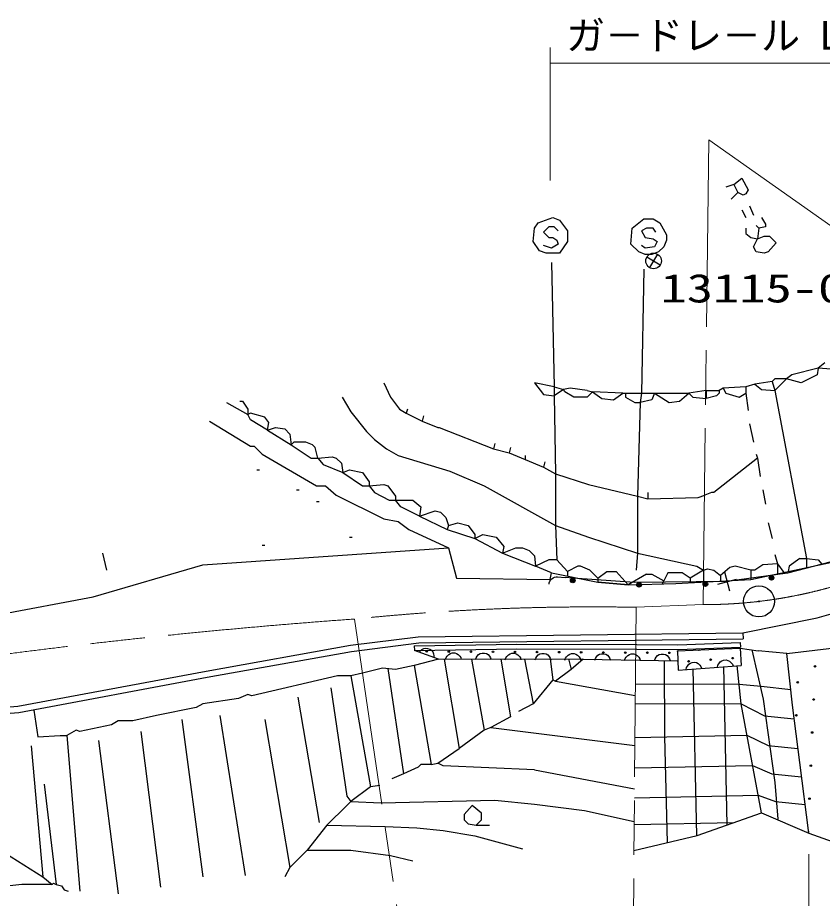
# Model space of a CAD drawing. Units: millimetres, scale not verified. Extents: x 2108 to 642108, y -210131 to 149869.
# Drawn here: x 384094 to 435679, y 31540 to 88003 of the extents above; entities that cross this region are included whole.
import ezdxf
from ezdxf.enums import TextEntityAlignment as Align

# ---------------------------------------------------------------- set-up
doc = ezdxf.new("R2010")
doc.units = ezdxf.units.MM
doc.header["$LTSCALE"] = 1000
doc.linetypes.add('CHAIN', pattern=[18.5, 12, -1.5, 3.5, -1.5])
for name, color, linetype, lineweight in [('M-BGD', 7, 'Continuous', 25), ('M-BMK', 2, 'CHAIN', 13), ('M-BMK-HTXT', 7, 'Continuous', 13), ('M-BMK-SRVR', 3, 'Continuous', 25)]:
    doc.layers.add(name, color=color, linetype=linetype, lineweight=lineweight)
doc.styles.add('ＭＳ ゴシック', font='')
doc.styles.get('ＭＳ ゴシック').set_extended_font_data('MS Gothic')

# ---------------------------------------------------------------- blocks, each defined once
blk = doc.blocks.new('BUHIN1')
at = {"color": 3, "linetype": 'Continuous', "lineweight": 25}
for radius in [995, 30]:
    blk.add_circle((0, 0), radius, dxfattribs=at)
blk = doc.blocks.new('BUHIN3')
at = {"color": 7, "linetype": 'Continuous', "lineweight": 25}
for points in [[(-431, 253), (0, 0), (430, -249)], [(253, 431), (0, 0), (-251, -431)]]:
    blk.add_lwpolyline(points, dxfattribs=at)
blk.add_circle((0, 0), 500, dxfattribs=at)
blk = doc.blocks.new('plus')
at = {"color": 0, "linetype": 'Continuous', "lineweight": -2}
for p, q in [((0, -1.25), (0, 1.25)), ((-1.25, 0), (1.25, 0))]:
    blk.add_line(p, q, dxfattribs=at)
blk = doc.blocks.new('BUHIN10')
at = {"color": 7, "linetype": 'Continuous', "lineweight": 25}
for radius in [149, 132, 115, 96.8, 79.5, 58.5, 40.5, 23.2, 4.5]:
    blk.add_circle((1, -149), radius, dxfattribs=at)
blk = doc.blocks.new('BUHIN15')
at = {"color": 7, "linetype": 'Continuous', "lineweight": 25}
blk.add_lwpolyline([(-499, -37), (-467, 81), (-415, 182), (-328, 299), (-223, 367), (-108, 411), (47, 422), (166, 396), (280, 344), (386, 242), (453, 149), (499, 37)], dxfattribs=at)
blk = doc.blocks.new('BUHIN16')
at = {"color": 7, "linetype": 'Continuous', "lineweight": 25}
blk.add_lwpolyline([(-500, 3), (-459, 118), (-399, 215), (-303, 324), (-193, 384), (-75, 418), (80, 417), (197, 381), (307, 321), (404, 210), (463, 112), (500, -3)], dxfattribs=at)

msp = doc.modelspace()

# ---------------------------------------------------------------- linework, layer by layer
at = {"layer": 'M-BGD'}
for p, q in [((430000, 77296), (430508, 77719)), ((430508, 77719), (430932, 76957)), ((430000, 77296), (429492, 77126)), ((430000, 77296), (430254, 76788)), ((430932, 76957), (430762, 76703)), ((430254, 76788), (429831, 76364)), ((430593, 76618), (430254, 76788)), ((430762, 76703), (430593, 76618)), ((430508, 75687), (430762, 75179)), ((431016, 75941), (431270, 75348)), ((417470, 74840), (418401, 75179)), ((418401, 75179), (418824, 75010)), ((431778, 75179), (432032, 74756)), ((417216, 74502), (417470, 74840)), ((418147, 74586), (417808, 74248)), ((418486, 74586), (418147, 74586)), ((418740, 74332), (418486, 74586)), ((418824, 75010), (419332, 74332)), ((423481, 74502), (424243, 75094)), ((424243, 75094), (424836, 75094)), ((424836, 75094), (425259, 74840)), ((425259, 74840), (425682, 74078)), ((431440, 74671), (431609, 74502)), ((432032, 74586), (431609, 74502)), ((432032, 74756), (432032, 74586)), ((417131, 73655), (417216, 74502)), ((417808, 74248), (418147, 73909)), ((419332, 74332), (419332, 73655)), ((423396, 73486), (423481, 74502)), ((424412, 74502), (424074, 74332)), ((424074, 74332), (424328, 73909)), ((424836, 74502), (424412, 74502)), ((425005, 74248), (424836, 74502)), ((425682, 74078), (425682, 73740)), ((430762, 74502), (430762, 74163)), ((430762, 74163), (431101, 73909)), ((431609, 74502), (431524, 73824)), ((431524, 73824), (431948, 73994)), ((431948, 73994), (432286, 73994)), ((432286, 73994), (432710, 73570)), ((417554, 73062), (417131, 73655)), ((418147, 73909), (418401, 73909)), ((418740, 73486), (418316, 73232)), ((418401, 73909), (418655, 73740)), ((418655, 73740), (418740, 73486)), ((419332, 73655), (418824, 72893)), ((423904, 72978), (423396, 73486)), ((424328, 73909), (424836, 73824)), ((424836, 73824), (425090, 73655)), ((425090, 73655), (424920, 73316)), ((425682, 73740), (425513, 73316)), ((431101, 73909), (431524, 73824)), ((431270, 73316), (431524, 73824)), ((432710, 73570), (432202, 72978)), ((417978, 72893), (417554, 73062)), ((418316, 73232), (417808, 73401)), ((418824, 72893), (417978, 72893)), ((424328, 72808), (423904, 72978)), ((424328, 73232), (424074, 73401)), ((424920, 73316), (424328, 73232)), ((425174, 72978), (424751, 72808)), ((425513, 73316), (425174, 72978)), ((431440, 72978), (431270, 73316)), ((431948, 72893), (431440, 72978)), ((432202, 72978), (431948, 72893)), ((418316, 72300), (418486, 64342)), ((424751, 72808), (424328, 72808)), ((424243, 71877), (424074, 63918)), ((435419, 65527), (433726, 65104)), ((435419, 65527), (435334, 65104)), ((435842, 65866), (435419, 65527)), ((436520, 65442), (435419, 65527)), ((433726, 65104), (433387, 64850)), ((435334, 65104), (434318, 64596)), ((407564, 64596), (407987, 63664)), ((418486, 64342), (417216, 64596)), ((417216, 64596), (417808, 63834)), ((431355, 64511), (430762, 64342)), ((432456, 64680), (431355, 64511)), ((431355, 64511), (431778, 64172)), ((432625, 64850), (432456, 64680)), ((432456, 64680), (432625, 64088)), ((433387, 64850), (432625, 64850)), ((433387, 64850), (432625, 64088)), ((434318, 64596), (433387, 64850)), ((417808, 63834), (418486, 63749)), ((418486, 64342), (419078, 64172)), ((418486, 64342), (418486, 63749)), ((419078, 64172), (418486, 63749)), ((419502, 64257), (419078, 64172)), ((419163, 64003), (419078, 64172)), ((419756, 63664), (419163, 64003)), ((420602, 64088), (419502, 64257)), ((420602, 64088), (420941, 64003)), ((420941, 64003), (420602, 63664)), ((422888, 63918), (420941, 64003)), ((420941, 64003), (421534, 63580)), ((422296, 63495), (422888, 63918)), ((422888, 63918), (423058, 63918)), ((423058, 63918), (424074, 63918)), ((423058, 63918), (423058, 63664)), ((424074, 63918), (423989, 63326)), ((424074, 63918), (424920, 63918)), ((424920, 63918), (424751, 63495)), ((424920, 63918), (427122, 63918)), ((424920, 63918), (425852, 63326)), ((426529, 63410), (427122, 63918)), ((428222, 64088), (427122, 63918)), ((427122, 63918), (427376, 63664)), ((428222, 64088), (429069, 64088)), ((428222, 64088), (428222, 63580)), ((429069, 63918), (428900, 63749)), ((429323, 64257), (429069, 64088)), ((429069, 64088), (429069, 63918)), ((430762, 64342), (429323, 64257)), ((429323, 64257), (429492, 63918)), ((429492, 63918), (430339, 63664)), ((430339, 63664), (430762, 63918)), ((430762, 64342), (430762, 63918)), ((430762, 63918), (430932, 62818)), ((431778, 64172), (432625, 64088)), ((432625, 64088), (434657, 53335)), ((397488, 63326), (398843, 62564)), ((398335, 63410), (398504, 63410)), ((398504, 63410), (398843, 62902)), ((404889, 63681), (405447, 62733)), ((407987, 63664), (408580, 62902)), ((418486, 63749), (418570, 58754)), ((420602, 63664), (419756, 63664)), ((421534, 63580), (422296, 63495)), ((423058, 63664), (423650, 63326)), ((423650, 63326), (423989, 63326)), ((423989, 63326), (423820, 57314)), ((424751, 63495), (423989, 63326)), ((425852, 63326), (426529, 63410)), ((427376, 63664), (428222, 63580)), ((428900, 63749), (428222, 63580)), ((398843, 62902), (398843, 62564)), ((405447, 62733), (406463, 61463)), ((408580, 62902), (409003, 62648)), ((409088, 62902), (409003, 62648)), ((396388, 62140), (399012, 60532)), ((399012, 62648), (398843, 62564)), ((399012, 62225), (398843, 62564)), ((399944, 62394), (399012, 62648)), ((400113, 61548), (399012, 62225)), ((400198, 62056), (399944, 62394)), ((409003, 62648), (410019, 62140)), ((410104, 62479), (410019, 62140)), ((410019, 62140), (411035, 61717)), ((400113, 61548), (400198, 62056)), ((400113, 61548), (400621, 61717)), ((400113, 61548), (401637, 60616)), ((400621, 61717), (401214, 61632)), ((401214, 61632), (401552, 61294)), ((411035, 61717), (411120, 61717)), ((411120, 61717), (414591, 60362)), ((431016, 61971), (431270, 60786)), ((401552, 61294), (401637, 60616)), ((406463, 61463), (406971, 60955)), ((399012, 60532), (399266, 60532)), ((399266, 60532), (399774, 60024)), ((401806, 60786), (401637, 60616)), ((401637, 60616), (402907, 59770)), ((402568, 60786), (401806, 60786)), ((402992, 60616), (402568, 60786)), ((403161, 60447), (402992, 60616)), ((403330, 59770), (403161, 60447)), ((406971, 60955), (407733, 60362)), ((414676, 60701), (414591, 60362)), ((415692, 60447), (415607, 60108)), ((399774, 60024), (403246, 57992)), ((403330, 59770), (404262, 59854)), ((404262, 59854), (404516, 59770)), ((407733, 60362), (408495, 59939)), ((408495, 59939), (411797, 58923)), ((414591, 60362), (415607, 60108)), ((415607, 60108), (416623, 59685)), ((416623, 59939), (416623, 59685)), ((431440, 60024), (431524, 59770)), ((402907, 59770), (403330, 59770)), ((403330, 59770), (403669, 59346)), ((403669, 59346), (404939, 58838)), ((404516, 59770), (404854, 59431)), ((404854, 59431), (404939, 58838)), ((416623, 59685), (417808, 59177)), ((417893, 59516), (417808, 59177)), ((431524, 59770), (428730, 57568)), ((431524, 59770), (431694, 58584)), ((399436, 59008), (399605, 59008)), ((404939, 58838), (405362, 59008)), ((404939, 58838), (406209, 57992)), ((405362, 59008), (406209, 58838)), ((406209, 58838), (406632, 58246)), ((411797, 58923), (413998, 57992)), ((417808, 59177), (418570, 58754)), ((418570, 58754), (420687, 58076)), ((418570, 58754), (418570, 55452)), ((406632, 58246), (406632, 57992)), ((401976, 57738), (402145, 57738)), ((403246, 57992), (403838, 57992)), ((403838, 57992), (404516, 57399)), ((406209, 57992), (406632, 57992)), ((406632, 57992), (407564, 58076)), ((406632, 57992), (406971, 57568)), ((407564, 58076), (407818, 57992)), ((407818, 57992), (408326, 57314)), ((413998, 57992), (418570, 55452)), ((420687, 58076), (423820, 57314)), ((431863, 57738), (432032, 56806)), ((404516, 57399), (407564, 55875)), ((406971, 57568), (407902, 57060)), ((407902, 57060), (408326, 57060)), ((408326, 57314), (408326, 57060)), ((408326, 57060), (409426, 57060)), ((408664, 56637), (408326, 57060)), ((409426, 57060), (409934, 56637)), ((423820, 57314), (424497, 57145)), ((423820, 57314), (423820, 53674)), ((424497, 57568), (424497, 57145)), ((424497, 57145), (427714, 57230)), ((427714, 57230), (428138, 57399)), ((428561, 57568), (428138, 57399)), ((428730, 57568), (428561, 57568)), ((403246, 56976), (403415, 56976)), ((409850, 56044), (408664, 56637)), ((409934, 56637), (409850, 56044)), ((409850, 56044), (410866, 56383)), ((409850, 56044), (411628, 55198)), ((410866, 56383), (411204, 56298)), ((411204, 56298), (411543, 55960)), ((411543, 55960), (411712, 55452)), ((407564, 55875), (408495, 55706)), ((408495, 55706), (409172, 55198)), ((411712, 55452), (411628, 55198)), ((411712, 55452), (412305, 55621)), ((412305, 55621), (412982, 55452)), ((412982, 55452), (413406, 54859)), ((418570, 55452), (420687, 54690)), ((418570, 55452), (418655, 53250)), ((432202, 55621), (432456, 54605)), ((409172, 55198), (411712, 54012)), ((411628, 55198), (413406, 54605)), ((413406, 54859), (413406, 54605)), ((413406, 54605), (413914, 54859)), ((413914, 54859), (414760, 54690)), ((405362, 54690), (405532, 54690)), ((413406, 54605), (415184, 53674)), ((414760, 54690), (415268, 54097)), ((420687, 54690), (423820, 53674)), ((389530, 53674), (389784, 52573)), ((395964, 52912), (411712, 54012)), ((399774, 54182), (399944, 54182)), ((411712, 54012), (412220, 52065)), ((415268, 54097), (415184, 53674)), ((415184, 53674), (416030, 54012)), ((415184, 53674), (417300, 52827)), ((416030, 54012), (416454, 54012)), ((416454, 54012), (416877, 53843)), ((416877, 53843), (417216, 53504)), ((423820, 53674), (423735, 52573)), ((423820, 53674), (427630, 52827)), ((417216, 53504), (417300, 52827)), ((418147, 53250), (417300, 52827)), ((418655, 53250), (418147, 53250)), ((418655, 53250), (419332, 52488)), ((431101, 51980), (437790, 53420)), ((432625, 53589), (432794, 52996)), ((434234, 53335), (433556, 52827)), ((434234, 53335), (434657, 53335)), ((434657, 53335), (435419, 53250)), ((434657, 53335), (434657, 52745)), ((435419, 53250), (435640, 52957)), ((388937, 50880), (395964, 52912)), ((418316, 52404), (417300, 52827)), ((420010, 52827), (419332, 52488)), ((420179, 52827), (420010, 52827)), ((420772, 52573), (420179, 52827)), ((420772, 52573), (421280, 52065)), ((428053, 52573), (427206, 52065)), ((427630, 52827), (428053, 52573)), ((428053, 52573), (428307, 52658)), ((428053, 52573), (428053, 51811)), ((428307, 52658), (428730, 52573)), ((428730, 52573), (429154, 52234)), ((429746, 52742), (429154, 52234)), ((430085, 52827), (429746, 52742)), ((431101, 52573), (430085, 52827)), ((431355, 52573), (431101, 52573)), ((431101, 52573), (431101, 51980)), ((431863, 52912), (431355, 52573)), ((432794, 52996), (431863, 52912)), ((432794, 52996), (433199, 52431)), ((432794, 52996), (432794, 52319)), ((433556, 52827), (433490, 52494)), ((412220, 52065), (418232, 51980)), ((418232, 51980), (418316, 52404)), ((418232, 51980), (418316, 52404)), ((418316, 52404), (421280, 51811)), ((419689, 52073), (419193, 52109)), ((419332, 52488), (419332, 52200)), ((421280, 52065), (421872, 52488)), ((421280, 52065), (421280, 51811)), ((421872, 52488), (422465, 52488)), ((422465, 52488), (423227, 51642)), ((424412, 52319), (423227, 51642)), ((424412, 52319), (424751, 52319)), ((424751, 52319), (425513, 51896)), ((425767, 52404), (425513, 51896)), ((426698, 52404), (425767, 52404)), ((426275, 51726), (431101, 51980)), ((427206, 52065), (426698, 52404)), ((427206, 52065), (427206, 51811)), ((429154, 52234), (429154, 51896)), ((423227, 51642), (421280, 51811)), ((421280, 51811), (423227, 51642)), ((423227, 51642), (426275, 51726)), ((425513, 51896), (425417, 51702)), ((378269, 48848), (388937, 50880)), ((435334, 49525), (437959, 50287)), ((430588, 48569), (435334, 49525)), ((409775, 48316), (430588, 48569)), ((430588, 48569), (430593, 48170)), ((405436, 47768), (409775, 48316)), ((409802, 47916), (430593, 48170)), ((396175, 46113), (405436, 47768)), ((405497, 47373), (409802, 47916)), ((409522, 47733), (416100, 47846)), ((409522, 47733), (409528, 47435)), ((409528, 47435), (416102, 47548)), ((411075, 46865), (409528, 47435)), ((416100, 47846), (423787, 47809)), ((416102, 47548), (423785, 47510)), ((423785, 47510), (426412, 47498)), ((423787, 47809), (426414, 47796)), ((426391, 47407), (430418, 47575)), ((426414, 47796), (430411, 47954)), ((426426, 47498), (430423, 47655)), ((430411, 47954), (430423, 47655)), ((430418, 47575), (431568, 47419)), ((430418, 47575), (430463, 46478)), ((431159, 47474), (431882, 44305)), ((433400, 47233), (437183, 47701)), ((396246, 45719), (405497, 47373)), ((411075, 46865), (409511, 46477)), ((411075, 46865), (419172, 46893)), ((411436, 46867), (412390, 41143)), ((413196, 46873), (413998, 42328)), ((415075, 46879), (415692, 43175)), ((416577, 46884), (417131, 44022)), ((418223, 46890), (418401, 45546)), ((419172, 46893), (426373, 46777)), ((419395, 46894), (419586, 46223)), ((420347, 46874), (419586, 46223)), ((426391, 47407), (426432, 46180)), ((433400, 47233), (431568, 47419)), ((433760, 43927), (433400, 47233)), ((407479, 46308), (406209, 45969)), ((408326, 46223), (407479, 46308)), ((409511, 46477), (408326, 46223)), ((409511, 46477), (410612, 40127)), ((425583, 41894), (425553, 46782)), ((426432, 46180), (430463, 46478)), ((429585, 36255), (429370, 46397)), ((430475, 44002), (430222, 46460)), ((384109, 43857), (396175, 46113)), ((404600, 45800), (399097, 44530)), ((405447, 45800), (404600, 45800)), ((406209, 45969), (405447, 45800)), ((405447, 45800), (406717, 38688)), ((407818, 46274), (408834, 39534)), ((419586, 46223), (418570, 45461)), ((427641, 35562), (427394, 46251)), ((384163, 43460), (396246, 45719)), ((418401, 45546), (417131, 44022)), ((418401, 45546), (418570, 45461)), ((418570, 45461), (423687, 44553)), ((423693, 45302), (430344, 45278)), ((430344, 45278), (431752, 45134)), ((398843, 44614), (398250, 44360)), ((399097, 44530), (398843, 44614)), ((404177, 45038), (405193, 38095)), ((431752, 45134), (433650, 44940)), ((398250, 44360), (395964, 44022)), ((402060, 44445), (403415, 36402)), ((431882, 44305), (432634, 38961)), ((372692, 42886), (384109, 43857)), ((385127, 43598), (385381, 41905)), ((395541, 43768), (393001, 43260)), ((395964, 44022), (395541, 43768)), ((417131, 44022), (416200, 43514)), ((423682, 44027), (430475, 44002)), ((431768, 37034), (430475, 44002)), ((430475, 44002), (431975, 43234)), ((434226, 40242), (433760, 43927)), ((372741, 42489), (384163, 43460)), ((390546, 42921), (390122, 42667)), ((391477, 42921), (390546, 42921)), ((393001, 43260), (391477, 42921)), ((394610, 43006), (395964, 32930)), ((397065, 43260), (398674, 33015)), ((399944, 43006), (401552, 33523)), ((415692, 43175), (414422, 42498)), ((431975, 43234), (433872, 43040)), ((390122, 42667), (388090, 42244)), ((414422, 42498), (413998, 42328)), ((414422, 42498), (423659, 41342)), ((385381, 41905), (386820, 41990)), ((386820, 41990), (387244, 41990)), ((387836, 42328), (387244, 41990)), ((387244, 41990), (388090, 31999)), ((388090, 42244), (387836, 42328)), ((391985, 42244), (393255, 32253)), ((413998, 42328), (412390, 41143)), ((423663, 41854), (430846, 42004)), ((425743, 35114), (425583, 41894)), ((430846, 42004), (432212, 41351)), ((384958, 41312), (385720, 32930)), ((389276, 41651), (390546, 31830)), ((432212, 41351), (434110, 41157)), ((411035, 40212), (412390, 41143)), ((409934, 40127), (409765, 39958)), ((410612, 40127), (409934, 40127)), ((410612, 40127), (411035, 40212)), ((411374, 40042), (411035, 40212)), ((434814, 35725), (434226, 40242)), ((408834, 39534), (408072, 39196)), ((409765, 39958), (408834, 39534)), ((417216, 39788), (411374, 40042)), ((417216, 39788), (423635, 38569)), ((423646, 39908), (431206, 40065)), ((431206, 40065), (432447, 39519)), ((432447, 39519), (434345, 39325)), ((432634, 38961), (432825, 36608)), ((385804, 38857), (386566, 32422)), ((406717, 38688), (405447, 37756)), ((407310, 38772), (406717, 38688)), ((405193, 38095), (405447, 37756)), ((407394, 37672), (414676, 37841)), ((414676, 37841), (417216, 37587)), ((423630, 37994), (431559, 38158)), ((431559, 38158), (432679, 37745)), ((405193, 37502), (403923, 36232)), ((405447, 37756), (405193, 37502)), ((405447, 37756), (407394, 37672)), ((413236, 37502), (412728, 36910)), ((413829, 36994), (413236, 37502)), ((417216, 37587), (420433, 37164)), ((432679, 37745), (434576, 37550)), ((412728, 36910), (412728, 36571)), ((413829, 36571), (413829, 36994)), ((420433, 37164), (423617, 36465)), ((427656, 35567), (431768, 37034)), ((431768, 37034), (434814, 35725)), ((403923, 36232), (402653, 34624)), ((403923, 36232), (407648, 36148)), ((407648, 36148), (409680, 36063)), ((412728, 36571), (412982, 36317)), ((412982, 36317), (413490, 36232)), ((413490, 36232), (413829, 36571)), ((413490, 36232), (414337, 36232)), ((423615, 36271), (430003, 36404)), ((409680, 36063), (411374, 35894)), ((411374, 35894), (413406, 35555)), ((434814, 35725), (436604, 35084)), ((413406, 35555), (416454, 34708)), ((423601, 34608), (427656, 35567)), ((383264, 34454), (385720, 32930)), ((402653, 34624), (401552, 33523)), ((402653, 34624), (405447, 34624)), ((405447, 34624), (407987, 34285)), ((407987, 34285), (409426, 33946)), ((401552, 33523), (401214, 32930)), ((385720, 32930), (386312, 32422)), ((384365, 32422), (380978, 32084)), ((386312, 32422), (384365, 32422)), ((386312, 32422), (386397, 32507)), ((386397, 32507), (386566, 32422)), ((386566, 32422), (386905, 32338)), ((386905, 32338), (387074, 32084)), ((387074, 32084), (387328, 31999))]:
    msp.add_line(p, q, dxfattribs=at)
for points in [[(447738, 59073), (444520, 56719), (441039, 54860), (437317, 53393), (433433, 52380), (429577, 51844), (423628, 51788), (419689, 52073)], [(418159, 51682), (418176, 51774), (418213, 51874), (418275, 51970), (418337, 52030), (418422, 52089), (418517, 52128), (418606, 52144), (418694, 52145), (419193, 52109)], [(409832, 47323), (409909, 47417), (409999, 47488), (410126, 47558), (410250, 47576), (410373, 47569), (410518, 47515), (410616, 47442), (410699, 47347), (410752, 47211), (410775, 47098), (410770, 46977)]]:
    msp.add_lwpolyline(points, dxfattribs=at)
for centre, radius in [((419679, 51924), 149), ((419679, 51924), 132), ((419679, 51924), 115), ((419679, 51924), 96.8), ((419679, 51924), 79.5), ((419679, 51924), 58.5), ((419679, 51924), 40.5), ((419679, 51924), 23.2), ((432418, 52088), 149), ((432418, 52088), 132), ((432418, 52088), 115), ((432418, 52088), 96.8), ((432418, 52088), 79.5), ((432418, 52088), 58.5), ((432418, 52088), 40.5), ((432418, 52088), 23.2), ((432418, 52088), 4.5), ((419679, 51924), 4.5), ((410320, 47370), 49.8), ((411734, 47362), 49.8), ((413148, 47354), 49.8), ((414562, 47345), 49.8), ((415977, 47337), 49.8), ((417391, 47329), 49.8), ((418805, 47321), 49.8), ((420219, 47313), 49.8), ((421633, 47305), 49.8), ((423048, 47296), 49.8), ((424462, 47288), 49.8), ((425876, 47280), 49.8), ((428517, 46836), 49.8), ((429928, 46940), 49.8), ((427107, 46731), 49.8), ((435203, 46410), 49.8), ((434099, 45394), 49.8), ((435115, 44291), 49.8), ((434012, 43275), 49.8), ((435027, 42171), 49.8), ((434940, 40052), 49.8), ((434852, 37932), 49.8)]:
    msp.add_circle(centre, radius, dxfattribs=at)
for centre, start, end in [((427760, 47489), 212.0151, 332.7845), ((426350, 47384), 330.045, 26.7925), ((434764, 35813), 328.3324, 45.6826)]:
    msp.add_arc(centre, 49.8, start, end, dxfattribs=at)
at = {"layer": 'M-BMK'}
for p, q in [((428392, 80174), (428036, 50372)), ((428392, 80174), (452606, 63072)), ((423735, 50202), (428036, 50372)), ((423481, 20823), (423735, 50202)), ((405698, 49450), (410104, 19468))]:
    msp.add_line(p, q, dxfattribs=at)
for centre, radius, start, end in [((428097, 80371), 30000, 269.8839, 324.7837), ((420951, -99773), 150000, 88.93637, 95.8364), ((434551, -349508), 400000, 94.13651, 102.2417)]:
    msp.add_arc(centre, radius, start, end, dxfattribs=at)
at = {"layer": 'M-BMK-HTXT'}
for p, q in [((418232, 77562), (418232, 86093)), ((418232, 85093), (446887, 85093)), ((434814, 25323), (434814, 34379))]:
    msp.add_line(p, q, dxfattribs=at)

# ---------------------------------------------------------------- block references
at = {"layer": 'M-BGD'}
for name, p in [('BUHIN3', (424857, 72406)), ('BUHIN10', (423928, 51791)), ('BUHIN10', (428176, 51831)), ('BUHIN16', (412031, 46860)), ('BUHIN16', (413943, 46849)), ('BUHIN16', (415856, 46838)), ('BUHIN16', (417768, 46827)), ('BUHIN16', (419680, 46816)), ('BUHIN16', (421592, 46805)), ('BUHIN16', (423505, 46794)), ('BUHIN16', (425417, 46783)), ('BUHIN15', (427440, 46255)), ('BUHIN15', (429455, 46404))]:
    msp.add_blockref(name, p, dxfattribs=at)
at = {"layer": 'M-BGD', "xscale": 500, "yscale": 500, "rotation": 14.8}
msp.add_blockref('plus', (429577, 51844), dxfattribs=at)
at = {"layer": 'M-BMK-SRVR'}
msp.add_blockref('BUHIN1', (431615, 50578), dxfattribs=at)

# ---------------------------------------------------------------- texts
at = {"layer": 'M-BGD', "style": 'ＭＳ ゴシック', "width": 1.35}
msp.add_text('13115-01', height=1833, dxfattribs=at).set_placement((425302, 69191), align=Align.BOTTOM_LEFT)
at = {"layer": 'M-BMK-HTXT', "style": 'ＭＳ ゴシック'}
msp.add_text('ガ－ドレ－ル L=30.0', height=1833, dxfattribs=at).set_placement((419249, 85393), align=Align.BOTTOM_LEFT)

doc.saveas('drawing.dxf')
